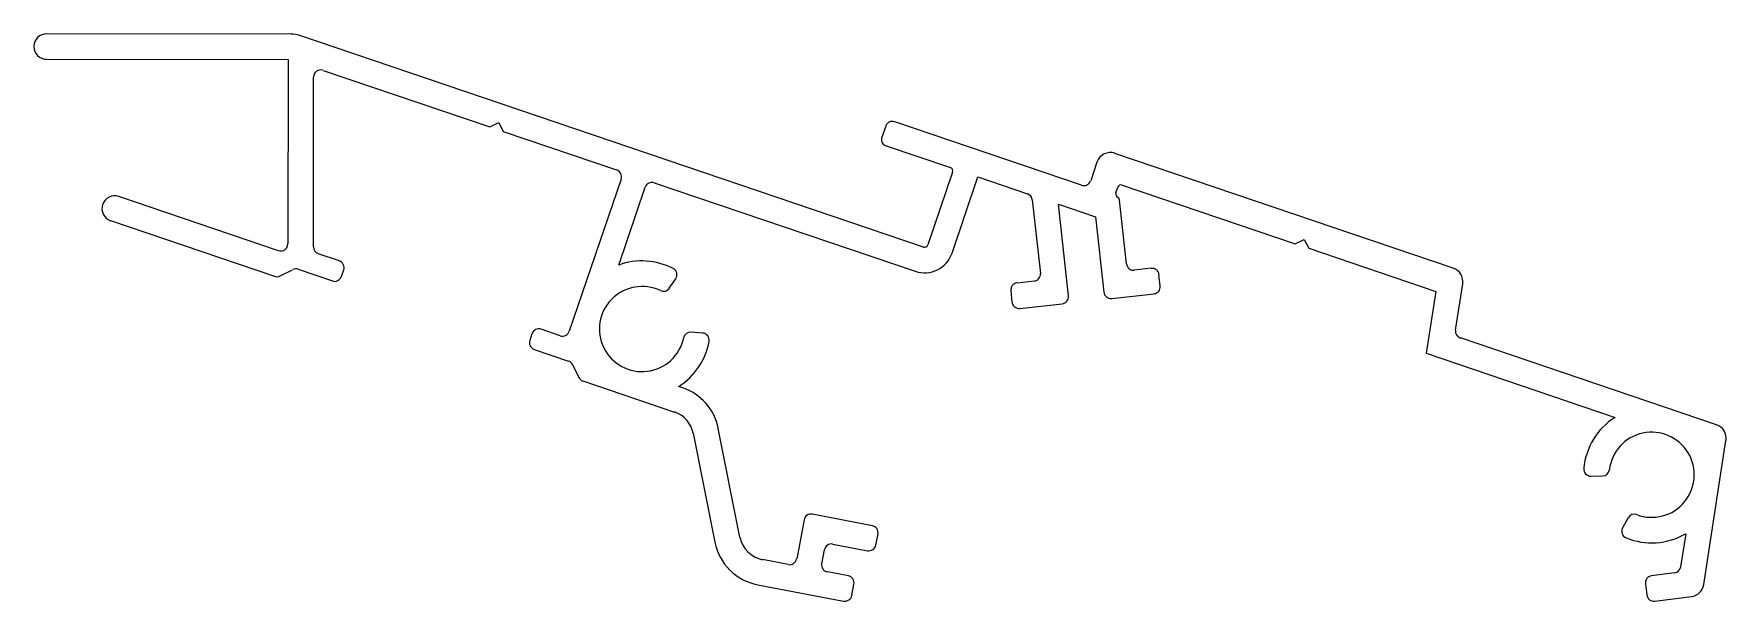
# Model space of a CAD drawing. Extents: x 2051 to 2170, y 1579 to 1619.
import ezdxf

# ---------------------------------------------------------------- set-up
doc = ezdxf.new("R2010")
doc.units = 0
doc.layers.get('0').update_dxf_attribs({"linetype": 'CONTINUOUS'})

msp = doc.modelspace()

# ---------------------------------------------------------------- linework, layer by layer
for p, q in [((2068.81, 1619.11), (2051.6, 1619.13)), ((2113.33, 1604.09), (2069.42, 1619.01)), ((2051.6, 1617.33), (2068.6, 1617.31)), ((2068.6, 1617.31), (2068.58, 1604.32)), ((2070.38, 1604.11), (2070.39, 1616.08)), ((2071.06, 1616.55), (2082.8, 1612.56)), ((2082.8, 1612.56), (2083.44, 1612.87)), ((2083.44, 1612.87), (2083.75, 1612.24)), ((2083.75, 1612.24), (2091.73, 1609.53)), ((2110.68, 1612.62), (2110.39, 1611.77)), ((2124.47, 1608.46), (2111.31, 1612.93)), ((2110.64, 1611.26), (2115.23, 1609.7)), ((2125.55, 1610.08), (2125.11, 1608.77)), ((2150.64, 1602.61), (2126.82, 1610.7)), ((2092.04, 1608.89), (2088.39, 1598.16)), ((2115.39, 1609.38), (2113.64, 1604.25)), ((2115.35, 1603.67), (2117.17, 1609.04)), ((2117.17, 1609.04), (2120.66, 1607.85)), ((2067.92, 1603.84), (2056.68, 1607.66)), ((2091.88, 1602.83), (2093.74, 1608.32)), ((2094.38, 1608.63), (2112.75, 1602.39)), ((2126.88, 1607.91), (2127.02, 1608.31)), ((2126.97, 1607.61), (2127.04, 1607.59)), ((2127.33, 1608.46), (2139.51, 1604.33)), ((2121, 1607.43), (2121.57, 1602.24)), ((2123.55, 1600.65), (2122.84, 1607.11)), ((2122.84, 1607.11), (2125.46, 1606.23)), ((2127.63, 1602.91), (2127.14, 1607.4)), ((2056.1, 1605.96), (2067.65, 1602.04)), ((2125.46, 1606.23), (2126.04, 1600.92)), ((2139.51, 1604.33), (2140.15, 1604.64)), ((2140.15, 1604.64), (2140.46, 1604.01)), ((2140.46, 1604.01), (2149.41, 1600.97)), ((2072.21, 1603.13), (2070.72, 1603.63)), ((2068.03, 1602.06), (2068.92, 1602.5)), ((2069.31, 1602.53), (2071.72, 1601.71)), ((2072.36, 1602.02), (2072.52, 1602.49)), ((2095.44, 1601.2), (2095.89, 1601.87)), ((2121.12, 1601.69), (2119.93, 1601.56)), ((2129.37, 1602.6), (2128.18, 1602.47)), ((2130.01, 1601.36), (2129.92, 1602.15)), ((2150.81, 1598.24), (2151.31, 1601.51)), ((2119.49, 1601.01), (2119.57, 1600.22)), ((2126.59, 1600.48), (2129.57, 1600.81)), ((2149.41, 1600.97), (2148.73, 1596.61)), ((2120.13, 1599.77), (2123.11, 1600.1)), ((2085.77, 1597.99), (2085.61, 1597.52)), ((2087.76, 1597.85), (2086.41, 1598.3)), ((2097.78, 1598.04), (2096.97, 1598.09)), ((2085.93, 1596.88), (2088.34, 1596.06)), ((2169.18, 1591.56), (2151.14, 1597.69)), ((2088.63, 1595.81), (2089.07, 1594.91)), ((2148.73, 1596.61), (2162.03, 1592.09)), ((2089.36, 1594.66), (2095.8, 1592.47)), ((2096.38, 1594.18), (2096.1, 1594.27)), ((2097.12, 1590.97), (2098.65, 1583.29)), ((2100.41, 1583.64), (2098.89, 1591.32)), ((2168.28, 1580.31), (2169.84, 1590.47)), ((2160.34, 1587.95), (2161.15, 1587.97)), ((2104.93, 1584.87), (2104.41, 1582.12)), ((2109.74, 1584.46), (2105.51, 1585.27)), ((2162.95, 1585.01), (2162.56, 1584.3)), ((2109.99, 1583.09), (2110.14, 1583.88)), ((2167.01, 1583.88), (2166.65, 1581.55)), ((2106.17, 1581.78), (2106.36, 1582.76)), ((2106.95, 1583.16), (2109.4, 1582.7)), ((2103.82, 1581.72), (2102, 1582.07)), ((2101.67, 1580.3), (2107.71, 1579.15)), ((2108.05, 1580.92), (2106.57, 1581.2)), ((2108.29, 1579.55), (2108.44, 1580.33)), ((2164.18, 1580.37), (2164.28, 1579.58)), ((2166.22, 1581.13), (2164.61, 1580.93)), ((2164.83, 1579.14), (2167.42, 1579.47))]:
    msp.add_line(p, q)
for centre, radius, start, end in [((2051.6, 1618.23), 0.9, 89.9346, 269.9346), ((2068.81, 1617.21), 1.9, 71.239, 89.9346), ((2070.89, 1616.08), 0.5, 71.239, 179.9346), ((2111.15, 1612.46), 0.5, 71.239, 161.239), ((2110.77, 1611.64), 0.4, 161.239, 251.239), ((2126.5, 1609.76), 1, 71.239, 161.239), ((2091.57, 1609.06), 0.5, 341.239, 71.239), ((2094.22, 1608.15), 0.5, 71.239, 161.239), ((2115.15, 1609.46), 0.25, 341.239, 71.239), ((2124.63, 1608.93), 0.5, 251.239, 341.239), ((2056.39, 1606.81), 0.9, 71.239, 251.239), ((2120.5, 1607.38), 0.5, 6.239, 71.239), ((2127.12, 1607.83), 0.25, 161.239, 251.239), ((2126.89, 1607.38), 0.25, 6.239, 71.239), ((2127.25, 1608.23), 0.25, 71.239, 161.239), ((2068.08, 1604.32), 0.5, 251.239, 359.9346), ((2070.88, 1604.11), 0.5, 179.9346, 251.239), ((2113.41, 1604.33), 0.25, 251.239, 341.239), ((2072.04, 1602.65), 0.5, 341.239, 71.239), ((2093.52, 1598.32), 4.8, 62.9164, 109.9212), ((2113.41, 1604.33), 2.05, 251.239, 341.239), ((2128.13, 1602.96), 0.5, 186.239, 276.239), ((2067.81, 1602.51), 0.5, 251.239, 296.239), ((2069.15, 1602.06), 0.5, 71.239, 116.239), ((2071.88, 1602.18), 0.5, 251.239, 341.239), ((2095.48, 1602.15), 0.5, 326.239, 62.9164), ((2119.98, 1601.07), 0.5, 96.239, 186.239), ((2121.07, 1602.19), 0.5, 276.239, 6.239), ((2129.43, 1602.1), 0.5, 6.239, 96.239), ((2150.32, 1601.67), 1, 351.239, 71.239), ((2093.52, 1598.32), 3, 64.4522, 348.0258), ((2095.03, 1601.48), 0.5, 244.4522, 326.239), ((2123.05, 1600.6), 0.5, 276.239, 6.239), ((2126.53, 1600.98), 0.5, 186.239, 276.239), ((2129.51, 1601.3), 0.5, 276.239, 6.239), ((2120.07, 1600.27), 0.5, 186.239, 276.239), ((2086.25, 1597.83), 0.5, 71.239, 161.239), ((2087.92, 1598.32), 0.5, 251.239, 341.239), ((2096.94, 1597.59), 0.5, 86.239, 168.0258), ((2097.75, 1597.54), 0.5, 349.5616, 86.239), ((2151.3, 1598.16), 0.5, 171.239, 251.239), ((2086.09, 1597.36), 0.5, 161.239, 251.239), ((2093.52, 1598.32), 4.8, 302.5568, 349.5616), ((2088.18, 1595.59), 0.5, 26.239, 71.239), ((2089.52, 1595.13), 0.5, 206.239, 251.239), ((2095.16, 1590.58), 3.8, 11.239, 71.239), ((2095.16, 1590.58), 2, 11.239, 71.239), ((2164.61, 1588.05), 4.8, 122.5568, 174.5616), ((2164.61, 1588.05), 3, 249.4522, 173.0258), ((2168.86, 1590.62), 1, 351.239, 71.239), ((2160.33, 1588.45), 0.5, 174.5616, 271.239), ((2161.14, 1588.47), 0.5, 271.239, 353.0258), ((2105.42, 1584.78), 0.5, 79.239, 169.239), ((2163.39, 1584.77), 0.5, 69.4522, 151.239), ((2102.38, 1584.03), 2, 191.239, 259.239), ((2109.64, 1583.97), 0.5, 349.239, 79.239), ((2163, 1584.06), 0.5, 151.239, 247.9164), ((2164.61, 1588.05), 4.8, 247.9164, 299.9212), ((2102.38, 1584.03), 3.8, 191.239, 259.239), ((2106.85, 1582.67), 0.5, 79.239, 169.239), ((2109.49, 1583.19), 0.5, 259.239, 349.239), ((2103.91, 1582.21), 0.5, 259.239, 349.239), ((2106.66, 1581.69), 0.5, 169.239, 259.239), ((2166.16, 1581.63), 0.5, 277.239, 351.239), ((2107.95, 1580.43), 0.5, 349.239, 79.239), ((2164.67, 1580.43), 0.5, 97.239, 187.239), ((2167.29, 1580.46), 1, 277.239, 351.239), ((2107.8, 1579.64), 0.5, 259.239, 349.239), ((2164.77, 1579.64), 0.5, 187.239, 277.239)]:
    msp.add_arc(centre, radius, start, end)

doc.saveas('drawing.dxf')
